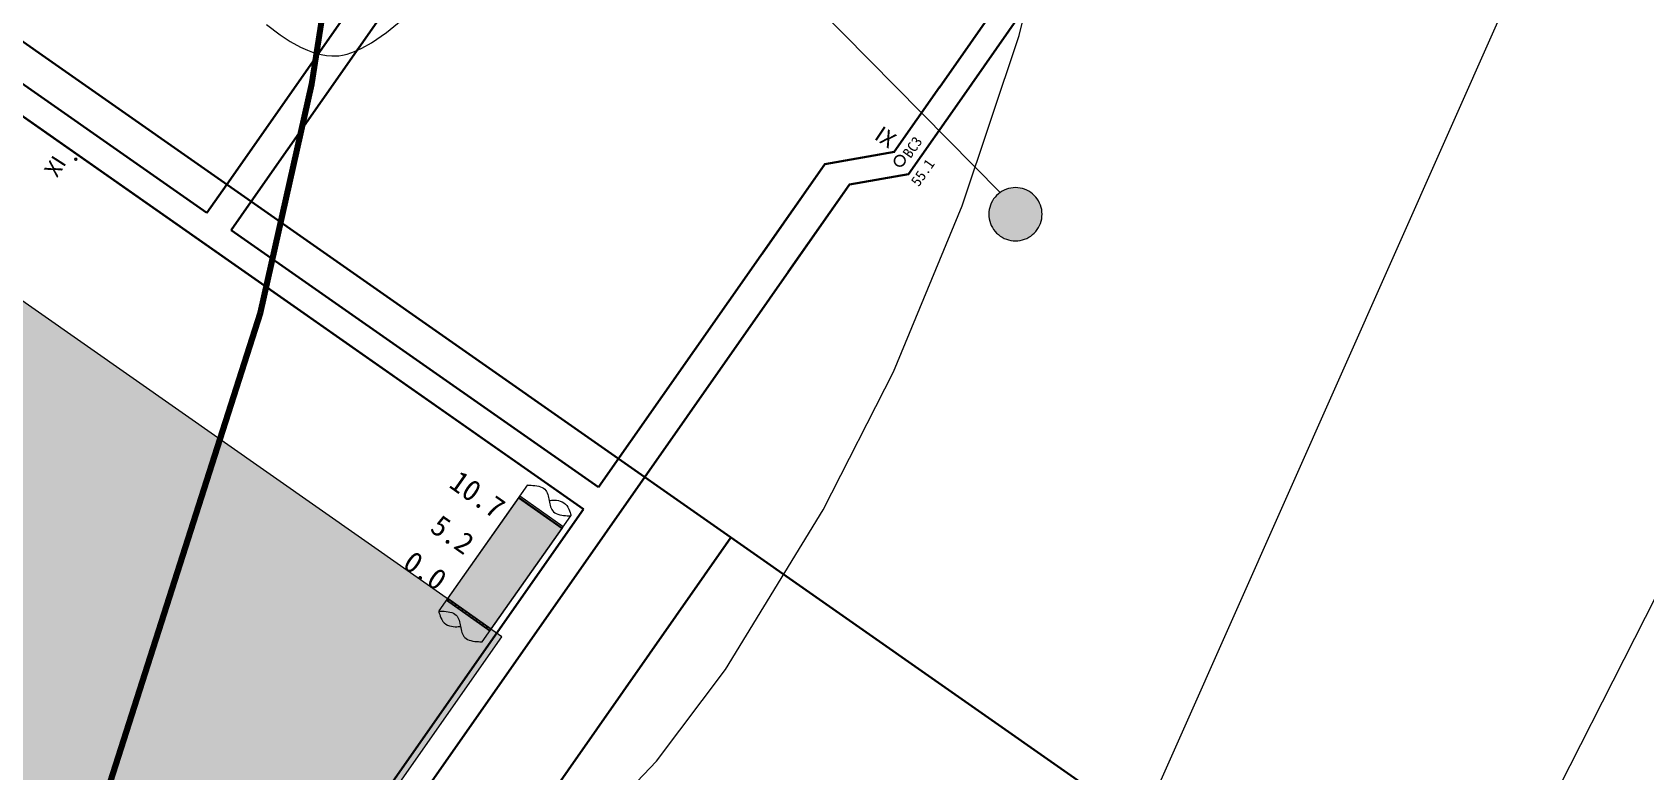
# Model space of a CAD drawing. Header units: inches. Extents: x 36473197 to 36486087, y 3899343 to 3911260.
# Drawn here: x 36481601.5 to 36481905.2, y 3905027.5 to 3905166.6 of the extents above; entities that cross this region are included whole.
import ezdxf

# ---------------------------------------------------------------- set-up
doc = ezdxf.new("R2010")
doc.units = ezdxf.units.IN
doc.header["$MEASUREMENT"] = 0
doc.layers.get('0').update_dxf_attribs({"lineweight": 0})
doc.layers.get('Defpoints').update_dxf_attribs({"lineweight": 0})
for name, color, linetype, lineweight in [('4煤底板等值线', 7, 'Continuous', 0), ('向北背斜轴', 7, 'Continuous', 0), ('四盘区辅运巷', 7, 'Continuous', 0), ('导线点', 7, 'Continuous', 0), ('小柱状', 7, 'Continuous', 0), ('巷道', 7, 'Continuous', 0), ('巷道掘进尺', 7, 'Continuous', 0), ('西区开拓设计', 7, 'Continuous', 0), ('采掘图', 7, 'Continuous', 0), ('采空区', 7, 'Continuous', 0), ('钻孔', 7, 'Continuous', 0), ('钻孔变量', 7, 'Continuous', 0)]:
    doc.layers.add(name, color=color, linetype=linetype, lineweight=lineweight)
doc.layers.add('保护煤柱', color=7, linetype='Continuous', lineweight=0, true_color=0xff0042)
doc.layers.add('巷道1', color=7, linetype='Continuous', lineweight=0, true_color=0x2d2d2d)
doc.styles.add('仿宋', font='simfang.ttf')
doc.styles.add('宋体', font='SIMSUN.TTC')
doc.styles.add('长等线体', font='simfang.ttf')
doc.styles.add('黑体', font='simhei.ttf')
doc.linetypes.add('保护煤柱', pattern='A,0.0195,-0.001,[6,西北矿业高家堡煤矿2022年采掘接续图(2022.8.14).shx,S=1.01575e-06,R=0,X=0,Y=0],0.0195', length=0.04)
doc.dimstyles.get("Standard").update_dxf_attribs({"dimtxt": 30, "dimasz": 20, "dimexe": 0.18, "dimexo": 0.0625, "dimgap": 0.09, "dimtad": 1, "dimdec": 0, "dimzin": 0, "dimdsep": 46, "dimtxsty": '仿宋', "dimcen": 0.09, "dimclrd": 150, "dimclre": 150, "dimadec": 0, "dimazin": 0, "dimtfac": 1, "dimtdec": 0, "dimtofl": 0, "dimtmove": 0, "dimatfit": 3, "dimfxl": 1, "dimtolj": 1, "dimtzin": 0, "dimlwd": 0, "dimarcsym": 0})

# ---------------------------------------------------------------- blocks, each defined once
blk = doc.blocks.new('临时经纬仪导线点')
at = {"color": 0, "const_width": 0.3}
blk.add_lwpolyline([(1, 0), (0.97, 0.26), (0.87, 0.5), (0.71, 0.71), (0.5, 0.87), (0.26, 0.97), (0, 1), (-0.26, 0.97), (-0.5, 0.87), (-0.71, 0.71), (-0.87, 0.5), (-0.97, 0.26), (-1, 0), (-0.97, -0.26), (-0.87, -0.5), (-0.71, -0.71), (-0.5, -0.87), (-0.26, -0.97), (0, -1), (0.26, -0.97), (0.5, -0.87), (0.71, -0.71), (0.87, -0.5), (0.97, -0.26), (1, 0)], dxfattribs=at)
blk = doc.blocks.new('*D204')
at = {"layer": 'Defpoints', "color": 0, "transparency": 16777216}
for p in [(36476925.52, 3911082.36), (36486060.15, 3904950.04), (36485936.09, 3904772.87)]:
    blk.add_point(p, dxfattribs=at)
at = {"layer": '四盘区辅运巷', "color": 150, "lineweight": -2, "transparency": 16777216}
for p, q in [((36476925.55, 3911082.41), (36477049.68, 3911259.68)), ((36485936.12, 3904772.92), (36486060.25, 3904950.19))]:
    blk.add_line(p, q, dxfattribs=at)
at = {"layer": '四盘区辅运巷', "color": 150, "lineweight": 0, "transparency": 16777216}
blk.add_line((36477065.96, 3911248.06), (36486043.76, 3904961.51), dxfattribs=at)
at = {"layer": '四盘区辅运巷', "color": 150, "transparency": 16777216}
for points in [[(36477067.87, 3911250.79), (36477064.05, 3911245.33), (36477049.58, 3911259.53)], [(36486045.68, 3904964.24), (36486041.85, 3904958.78), (36486060.15, 3904950.04)]]:
    blk.add_solid(points, dxfattribs=at)
at = {"layer": '四盘区辅运巷', "color": 0, "transparency": 16777216, "insert": (36481563.62, 3908117.29), "char_height": 30, "attachment_point": 5, "rotation": 324.9991, "style": '仿宋'}
blk.add_mtext('\\A1;1100', dxfattribs=at)

msp = doc.modelspace()

# ---------------------------------------------------------------- hatches: boundary and pattern name
at = {"layer": '小柱状'}
msp.add_hatch(color=7, dxfattribs=at).paths.add_polyline_path([(36481679.81, 3905060), (36481687.98, 3905054.24), (36481701.35, 3905073.2), (36481693.18, 3905078.96)], flags=17)
at = {"layer": '小柱状', "lineweight": 0}
h = msp.add_hatch(dxfattribs=at)
h.set_pattern_fill('细粒砂岩_1', color=256, scale=100, angle=-35, style=0, pattern_type=2)
h.set_pattern_definition([(145, (36481693.3925, 3905073.1003), (-0.344146, -0.49149), [0.007222, -0.592778]), (145, (36481693.39665, 3905073.0986), (-0.344146, -0.49149), [0.016, -0.584]), (145, (36481693.3993, 3905073.09796), (-0.344146, -0.49149), [0.021, -0.579]), (145, (36481693.4017, 3905073.0975), (-0.344146, -0.49149), [0.02552, -0.57448]), (145, (36481693.40334, 3905073.09756), (-0.344146, -0.49149), [0.02812, -0.57188]), (145, (36481693.405, 3905073.09763), (-0.344146, -0.49149), [0.03072, -0.56928]), (145, (36481693.4066, 3905073.0977), (-0.344146, -0.49149), [0.03332, -0.56668]), (145, (36481693.40817, 3905073.09784), (-0.344146, -0.49149), [0.035708, -0.564292]), (145, (36481693.4094, 3905073.0982), (-0.344146, -0.49149), [0.037246, -0.562754]), (145, (36481693.4106, 3905073.0986), (-0.344146, -0.49149), [0.038785, -0.561215]), (145, (36481693.4118, 3905073.099), (-0.344146, -0.49149), [0.040323, -0.559677]), (145, (36481693.413, 3905073.09935), (-0.344146, -0.49149), [0.04186, -0.55814]), (145, (36481693.4142, 3905073.09973), (-0.344146, -0.49149), [9e-17, -0.6]), (145, (36481693.4142, 3905073.09973), (-0.344146, -0.49149), [0.0434, -0.5566]), (145, (36481693.4151, 3905073.1003), (-0.344146, -0.49149), [0.0442, -0.5558]), (145, (36481693.416, 3905073.1009), (-0.344146, -0.49149), [0.045, -0.555]), (145, (36481693.4169, 3905073.1015), (-0.344146, -0.49149), [0.0458, -0.5542]), (145, (36481693.4178, 3905073.1021), (-0.344146, -0.49149), [0.0466, -0.5534]), (145, (36481693.4187, 3905073.1027), (-0.344146, -0.49149), [0.0474, -0.5526]), (145, (36481693.4196, 3905073.10327), (-0.344146, -0.49149), [4e-17, -0.6]), (145, (36481693.4196, 3905073.10327), (-0.344146, -0.49149), [0.0482, -0.5518]), (145, (36481693.4203, 3905073.104), (-0.344146, -0.49149), [0.048477, -0.551523]), (145, (36481693.42097, 3905073.10475), (-0.344146, -0.49149), [0.048754, -0.551246]), (145, (36481693.42165, 3905073.1055), (-0.344146, -0.49149), [0.04903, -0.55097]), (145, (36481693.42234, 3905073.1062), (-0.344146, -0.49149), [0.049308, -0.550692]), (145, (36481693.423, 3905073.10697), (-0.344146, -0.49149), [0.049585, -0.550415]), (145, (36481693.4237, 3905073.1077), (-0.344146, -0.49149), [0.04986, -0.55014]), (145, (36481693.4243, 3905073.1085), (-0.344146, -0.49149), [0.04986, -0.55014]), (145, (36481693.42475, 3905073.1094), (-0.344146, -0.49149), [0.049585, -0.550415]), (145, (36481693.4252, 3905073.1103), (-0.344146, -0.49149), [0.049308, -0.550692]), (145, (36481693.42567, 3905073.1112), (-0.344146, -0.49149), [0.04903, -0.55097]), (145, (36481693.4261, 3905073.1121), (-0.344146, -0.49149), [0.048754, -0.551246]), (145, (36481693.4266, 3905073.113), (-0.344146, -0.49149), [0.048477, -0.551523]), (145, (36481693.42705, 3905073.1139), (-0.344146, -0.49149), [0.0482, -0.5518]), (145, (36481693.38757, 3905073.14156), (-0.344146, -0.49149), [4e-17, -0.6]), (145, (36481693.4273, 3905073.11497), (-0.344146, -0.49149), [0.0474, -0.5526]), (145, (36481693.42754, 3905073.116), (-0.344146, -0.49149), [0.0466, -0.5534]), (145, (36481693.4278, 3905073.11706), (-0.344146, -0.49149), [0.0458, -0.5542]), (145, (36481693.42803, 3905073.1181), (-0.344146, -0.49149), [0.045, -0.555]), (145, (36481693.4283, 3905073.11916), (-0.344146, -0.49149), [0.0442, -0.5558]), (145, (36481693.4285, 3905073.1202), (-0.344146, -0.49149), [0.0434, -0.5566]), (145, (36481693.393, 3905073.1451), (-0.344146, -0.49149), [0, -0.6]), (145, (36481693.42847, 3905073.12147), (-0.344146, -0.49149), [0.04186, -0.55814]), (145, (36481693.4284, 3905073.12273), (-0.344146, -0.49149), [0.040323, -0.559677]), (145, (36481693.42835, 3905073.124), (-0.344146, -0.49149), [0.038785, -0.561215]), (145, (36481693.4283, 3905073.12525), (-0.344146, -0.49149), [0.037246, -0.562754]), (145, (36481693.42824, 3905073.1265), (-0.344146, -0.49149), [0.035708, -0.564292]), (145, (36481693.42784, 3905073.128), (-0.344146, -0.49149), [0.03332, -0.56668]), (145, (36481693.42735, 3905073.1296), (-0.344146, -0.49149), [0.03072, -0.56928]), (145, (36481693.42685, 3905073.13114), (-0.344146, -0.49149), [0.02812, -0.57188]), (145, (36481693.42636, 3905073.1327), (-0.344146, -0.49149), [0.02552, -0.57448]), (145, (36481693.4251, 3905073.1348), (-0.344146, -0.49149), [0.021, -0.579]), (145, (36481693.4236, 3905073.1371), (-0.344146, -0.49149), [0.016, -0.584]), (145, (36481693.42166, 3905073.1394), (-0.344146, -0.49149), [0.01011, -0.58989]), (145, (36481693.33153, 3905073.14015), (-0.344146, -0.49149), [0.007222, -0.592778]), (145, (36481693.3357, 3905073.13845), (-0.344146, -0.49149), [0.016, -0.584]), (145, (36481693.3383, 3905073.13784), (-0.344146, -0.49149), [0.021, -0.579]), (145, (36481693.34075, 3905073.13736), (-0.344146, -0.49149), [0.02552, -0.57448]), (145, (36481693.3424, 3905073.13743), (-0.344146, -0.49149), [0.02812, -0.57188]), (145, (36481693.344, 3905073.1375), (-0.344146, -0.49149), [0.03072, -0.56928]), (145, (36481693.34566, 3905073.1376), (-0.344146, -0.49149), [0.03332, -0.56668]), (145, (36481693.3472, 3905073.1377), (-0.344146, -0.49149), [0.035708, -0.564292]), (145, (36481693.3484, 3905073.1381), (-0.344146, -0.49149), [0.037246, -0.562754]), (145, (36481693.3496, 3905073.13847), (-0.344146, -0.49149), [0.038785, -0.561215]), (145, (36481693.3508, 3905073.13885), (-0.344146, -0.49149), [0.040323, -0.559677]), (145, (36481693.352, 3905073.1392), (-0.344146, -0.49149), [0.04186, -0.55814]), (145, (36481693.35323, 3905073.1396), (-0.344146, -0.49149), [2e-17, -0.6]), (145, (36481693.35323, 3905073.1396), (-0.344146, -0.49149), [0.0434, -0.5566]), (145, (36481693.35413, 3905073.1402), (-0.344146, -0.49149), [0.0442, -0.5558]), (145, (36481693.35503, 3905073.1408), (-0.344146, -0.49149), [0.045, -0.555]), (145, (36481693.35594, 3905073.1414), (-0.344146, -0.49149), [0.0458, -0.5542]), (145, (36481693.35684, 3905073.14196), (-0.344146, -0.49149), [0.0466, -0.5534]), (145, (36481693.35774, 3905073.14255), (-0.344146, -0.49149), [0.0474, -0.5526]), (145, (36481693.35864, 3905073.14314), (-0.344146, -0.49149), [2e-17, -0.6]), (145, (36481693.35864, 3905073.14314), (-0.344146, -0.49149), [0.0482, -0.5518]), (145, (36481693.3593, 3905073.1439), (-0.344146, -0.49149), [0.048477, -0.551523]), (145, (36481693.36, 3905073.1446), (-0.344146, -0.49149), [0.048754, -0.551246]), (145, (36481693.3607, 3905073.14536), (-0.344146, -0.49149), [0.04903, -0.55097]), (145, (36481693.3614, 3905073.1461), (-0.344146, -0.49149), [0.049308, -0.550692]), (145, (36481693.3621, 3905073.14684), (-0.344146, -0.49149), [0.049585, -0.550415]), (145, (36481693.36276, 3905073.1476), (-0.344146, -0.49149), [0.04986, -0.55014]), (145, (36481693.36333, 3905073.1484), (-0.344146, -0.49149), [0.04986, -0.55014]), (145, (36481693.3638, 3905073.1493), (-0.344146, -0.49149), [0.049585, -0.550415]), (145, (36481693.36425, 3905073.1502), (-0.344146, -0.49149), [0.049308, -0.550692]), (145, (36481693.3647, 3905073.1511), (-0.344146, -0.49149), [0.04903, -0.55097]), (145, (36481693.3652, 3905073.152), (-0.344146, -0.49149), [0.048754, -0.551246]), (145, (36481693.36564, 3905073.1529), (-0.344146, -0.49149), [0.048477, -0.551523]), (145, (36481693.3661, 3905073.1538), (-0.344146, -0.49149), [0.0482, -0.5518]), (145, (36481693.3266, 3905073.18144), (-0.344146, -0.49149), [0, -0.6]), (145, (36481693.36634, 3905073.15484), (-0.344146, -0.49149), [0.0474, -0.5526]), (145, (36481693.3666, 3905073.1559), (-0.344146, -0.49149), [0.0466, -0.5534]), (145, (36481693.36683, 3905073.15694), (-0.344146, -0.49149), [0.0458, -0.5542]), (145, (36481693.3671, 3905073.158), (-0.344146, -0.49149), [0.045, -0.555]), (145, (36481693.3673, 3905073.15903), (-0.344146, -0.49149), [0.0442, -0.5558]), (145, (36481693.3676, 3905073.1601), (-0.344146, -0.49149), [0.0434, -0.5566]), (145, (36481693.332, 3905073.185), (-0.344146, -0.49149), [4e-17, -0.6]), (145, (36481693.3675, 3905073.16134), (-0.344146, -0.49149), [0.04186, -0.55814]), (145, (36481693.36746, 3905073.1626), (-0.344146, -0.49149), [0.040323, -0.559677]), (145, (36481693.3674, 3905073.16386), (-0.344146, -0.49149), [0.038785, -0.561215]), (145, (36481693.36734, 3905073.1651), (-0.344146, -0.49149), [0.037246, -0.562754]), (145, (36481693.3673, 3905073.1664), (-0.344146, -0.49149), [0.035708, -0.564292]), (145, (36481693.3669, 3905073.1679), (-0.344146, -0.49149), [0.03332, -0.56668]), (145, (36481693.3664, 3905073.16945), (-0.344146, -0.49149), [0.03072, -0.56928]), (145, (36481693.3659, 3905073.171), (-0.344146, -0.49149), [0.02812, -0.57188]), (145, (36481693.3654, 3905073.1726), (-0.344146, -0.49149), [0.02552, -0.57448]), (145, (36481693.36413, 3905073.1747), (-0.344146, -0.49149), [0.021, -0.579]), (145, (36481693.36266, 3905073.17695), (-0.344146, -0.49149), [0.016, -0.584]), (145, (36481693.3607, 3905073.1793), (-0.344146, -0.49149), [0.01011, -0.58989]), (145, (36481693.2697, 3905073.18626), (-0.344146, -0.49149), [0.007222, -0.592778]), (145, (36481693.27386, 3905073.18456), (-0.344146, -0.49149), [0.016, -0.584]), (145, (36481693.2765, 3905073.18394), (-0.344146, -0.49149), [0.021, -0.579]), (145, (36481693.2789, 3905073.18347), (-0.344146, -0.49149), [0.02552, -0.57448]), (145, (36481693.28055, 3905073.18354), (-0.344146, -0.49149), [0.02812, -0.57188]), (145, (36481693.2822, 3905073.1836), (-0.344146, -0.49149), [0.03072, -0.56928]), (145, (36481693.2838, 3905073.1837), (-0.344146, -0.49149), [0.03332, -0.56668]), (145, (36481693.2854, 3905073.1838), (-0.344146, -0.49149), [0.035708, -0.564292]), (145, (36481693.2866, 3905073.1842), (-0.344146, -0.49149), [0.037246, -0.562754]), (145, (36481693.2878, 3905073.1846), (-0.344146, -0.49149), [0.038785, -0.561215]), (145, (36481693.289, 3905073.18495), (-0.344146, -0.49149), [0.040323, -0.559677]), (145, (36481693.2902, 3905073.18533), (-0.344146, -0.49149), [0.04186, -0.55814]), (145, (36481693.2914, 3905073.1857), (-0.344146, -0.49149), [0, -0.6]), (145, (36481693.2914, 3905073.1857), (-0.344146, -0.49149), [0.0434, -0.5566]), (145, (36481693.2923, 3905073.1863), (-0.344146, -0.49149), [0.0442, -0.5558]), (145, (36481693.2932, 3905073.1869), (-0.344146, -0.49149), [0.045, -0.555]), (145, (36481693.2941, 3905073.1875), (-0.344146, -0.49149), [0.0458, -0.5542]), (145, (36481693.295, 3905073.18807), (-0.344146, -0.49149), [0.0466, -0.5534]), (145, (36481693.2959, 3905073.18866), (-0.344146, -0.49149), [0.0474, -0.5526]), (145, (36481693.2968, 3905073.18925), (-0.344146, -0.49149), [3e-17, -0.6]), (145, (36481693.2968, 3905073.18925), (-0.344146, -0.49149), [0.0482, -0.5518]), (145, (36481693.2975, 3905073.19), (-0.344146, -0.49149), [0.048477, -0.551523]), (145, (36481693.2982, 3905073.1907), (-0.344146, -0.49149), [0.048754, -0.551246]), (145, (36481693.29886, 3905073.19147), (-0.344146, -0.49149), [0.04903, -0.55097]), (145, (36481693.29955, 3905073.1922), (-0.344146, -0.49149), [0.049308, -0.550692]), (145, (36481693.30024, 3905073.19295), (-0.344146, -0.49149), [0.049585, -0.550415]), (145, (36481693.3009, 3905073.1937), (-0.344146, -0.49149), [0.04986, -0.55014]), (145, (36481693.3015, 3905073.1945), (-0.344146, -0.49149), [0.04986, -0.55014]), (145, (36481693.30196, 3905073.1954), (-0.344146, -0.49149), [0.049585, -0.550415]), (145, (36481693.3024, 3905073.1963), (-0.344146, -0.49149), [0.049308, -0.550692]), (145, (36481693.3029, 3905073.1972), (-0.344146, -0.49149), [0.04903, -0.55097]), (145, (36481693.30334, 3905073.1981), (-0.344146, -0.49149), [0.048754, -0.551246]), (145, (36481693.3038, 3905073.199), (-0.344146, -0.49149), [0.048477, -0.551523]), (145, (36481693.30426, 3905073.1999), (-0.344146, -0.49149), [0.0482, -0.5518]), (145, (36481693.2648, 3905073.22754), (-0.344146, -0.49149), [3e-17, -0.6]), (145, (36481693.3045, 3905073.20095), (-0.344146, -0.49149), [0.0474, -0.5526]), (145, (36481693.30475, 3905073.202), (-0.344146, -0.49149), [0.0466, -0.5534]), (145, (36481693.305, 3905073.20304), (-0.344146, -0.49149), [0.0458, -0.5542]), (145, (36481693.30524, 3905073.2041), (-0.344146, -0.49149), [0.045, -0.555]), (145, (36481693.3055, 3905073.20514), (-0.344146, -0.49149), [0.0442, -0.5558]), (145, (36481693.30573, 3905073.2062), (-0.344146, -0.49149), [0.0434, -0.5566]), (145, (36481693.2702, 3905073.2311), (-0.344146, -0.49149), [3e-17, -0.6]), (145, (36481693.3057, 3905073.20745), (-0.344146, -0.49149), [0.04186, -0.55814]), (145, (36481693.3056, 3905073.2087), (-0.344146, -0.49149), [0.040323, -0.559677]), (145, (36481693.30556, 3905073.20997), (-0.344146, -0.49149), [0.038785, -0.561215]), (145, (36481693.3055, 3905073.2112), (-0.344146, -0.49149), [0.037246, -0.562754]), (145, (36481693.30545, 3905073.2125), (-0.344146, -0.49149), [0.035708, -0.564292]), (145, (36481693.30505, 3905073.214), (-0.344146, -0.49149), [0.03332, -0.56668]), (145, (36481693.30455, 3905073.21556), (-0.344146, -0.49149), [0.03072, -0.56928]), (145, (36481693.30406, 3905073.2171), (-0.344146, -0.49149), [0.02812, -0.57188]), (145, (36481693.3036, 3905073.2187), (-0.344146, -0.49149), [0.02552, -0.57448]), (145, (36481693.3023, 3905073.2208), (-0.344146, -0.49149), [0.021, -0.579]), (145, (36481693.3008, 3905073.22306), (-0.344146, -0.49149), [0.016, -0.584]), (145, (36481693.29887, 3905073.2254), (-0.344146, -0.49149), [0.01011, -0.58989]), (145, (36481692.97467, 3905073.0266), (-0.344146, -0.49149), [0.007222, -0.592778]), (145, (36481692.97883, 3905073.0249), (-0.344146, -0.49149), [0.016, -0.584]), (145, (36481692.98146, 3905073.0243), (-0.344146, -0.49149), [0.021, -0.579]), (145, (36481692.9839, 3905073.0238), (-0.344146, -0.49149), [0.02552, -0.57448]), (145, (36481692.9855, 3905073.0239), (-0.344146, -0.49149), [0.02812, -0.57188]), (145, (36481692.98716, 3905073.02396), (-0.344146, -0.49149), [0.03072, -0.56928]), (145, (36481692.9888, 3905073.02403), (-0.344146, -0.49149), [0.03332, -0.56668]), (145, (36481692.99035, 3905073.02417), (-0.344146, -0.49149), [0.035708, -0.564292]), (145, (36481692.99155, 3905073.02455), (-0.344146, -0.49149), [0.037246, -0.562754]), (145, (36481692.99276, 3905073.0249), (-0.344146, -0.49149), [0.038785, -0.561215]), (145, (36481692.99396, 3905073.0253), (-0.344146, -0.49149), [0.040323, -0.559677]), (145, (36481692.99516, 3905073.0257), (-0.344146, -0.49149), [0.04186, -0.55814]), (145, (36481692.99637, 3905073.02606), (-0.344146, -0.49149), [1e-17, -0.6]), (145, (36481692.99637, 3905073.02606), (-0.344146, -0.49149), [0.0434, -0.5566]), (145, (36481692.99727, 3905073.02665), (-0.344146, -0.49149), [0.0442, -0.5558]), (145, (36481692.99817, 3905073.02724), (-0.344146, -0.49149), [0.045, -0.555]), (145, (36481692.99907, 3905073.0278), (-0.344146, -0.49149), [0.0458, -0.5542]), (145, (36481693, 3905073.0284), (-0.344146, -0.49149), [0.0466, -0.5534]), (145, (36481693.0009, 3905073.029), (-0.344146, -0.49149), [0.0474, -0.5526]), (145, (36481693.0018, 3905073.0296), (-0.344146, -0.49149), [0, -0.6]), (145, (36481693.0018, 3905073.0296), (-0.344146, -0.49149), [0.0482, -0.5518]), (145, (36481693.00246, 3905073.03034), (-0.344146, -0.49149), [0.048477, -0.551523]), (145, (36481693.00315, 3905073.0311), (-0.344146, -0.49149), [0.048754, -0.551246]), (145, (36481693.00383, 3905073.0318), (-0.344146, -0.49149), [0.04903, -0.55097]), (145, (36481693.0045, 3905073.03256), (-0.344146, -0.49149), [0.049308, -0.550692]), (145, (36481693.0052, 3905073.0333), (-0.344146, -0.49149), [0.049585, -0.550415]), (145, (36481693.0059, 3905073.03403), (-0.344146, -0.49149), [0.04986, -0.55014]), (145, (36481693.00647, 3905073.03485), (-0.344146, -0.49149), [0.04986, -0.55014]), (145, (36481693.0069, 3905073.03575), (-0.344146, -0.49149), [0.049585, -0.550415]), (145, (36481693.0074, 3905073.03665), (-0.344146, -0.49149), [0.049308, -0.550692]), (145, (36481693.00785, 3905073.03755), (-0.344146, -0.49149), [0.04903, -0.55097]), (145, (36481693.0083, 3905073.03845), (-0.344146, -0.49149), [0.048754, -0.551246]), (145, (36481693.0088, 3905073.03935), (-0.344146, -0.49149), [0.048477, -0.551523]), (145, (36481693.00923, 3905073.04025), (-0.344146, -0.49149), [0.0482, -0.5518]), (145, (36481692.96975, 3905073.0679), (-0.344146, -0.49149), [2e-17, -0.6]), (145, (36481693.0095, 3905073.0413), (-0.344146, -0.49149), [0.0474, -0.5526]), (145, (36481693.0097, 3905073.04234), (-0.344146, -0.49149), [0.0466, -0.5534]), (145, (36481693.00997, 3905073.0434), (-0.344146, -0.49149), [0.0458, -0.5542]), (145, (36481693.0102, 3905073.04444), (-0.344146, -0.49149), [0.045, -0.555]), (145, (36481693.01046, 3905073.0455), (-0.344146, -0.49149), [0.0442, -0.5558]), (145, (36481693.0107, 3905073.04654), (-0.344146, -0.49149), [0.0434, -0.5566]), (145, (36481692.97515, 3905073.0714), (-0.344146, -0.49149), [4e-17, -0.6]), (145, (36481693.01065, 3905073.0478), (-0.344146, -0.49149), [0.04186, -0.55814]), (145, (36481693.0106, 3905073.04906), (-0.344146, -0.49149), [0.040323, -0.559677]), (145, (36481693.01054, 3905073.0503), (-0.344146, -0.49149), [0.038785, -0.561215]), (145, (36481693.0105, 3905073.0516), (-0.344146, -0.49149), [0.037246, -0.562754]), (145, (36481693.0104, 3905073.05284), (-0.344146, -0.49149), [0.035708, -0.564292]), (145, (36481693.01, 3905073.05434), (-0.344146, -0.49149), [0.03332, -0.56668]), (145, (36481693.0095, 3905073.0559), (-0.344146, -0.49149), [0.03072, -0.56928]), (145, (36481693.00904, 3905073.0575), (-0.344146, -0.49149), [0.02812, -0.57188]), (145, (36481693.00854, 3905073.05904), (-0.344146, -0.49149), [0.02552, -0.57448]), (145, (36481693.00727, 3905073.06115), (-0.344146, -0.49149), [0.021, -0.579]), (145, (36481693.0058, 3905073.0634), (-0.344146, -0.49149), [0.016, -0.584]), (145, (36481693.00384, 3905073.06575), (-0.344146, -0.49149), [0.01011, -0.58989]), (145, (36481692.9137, 3905073.0665), (-0.344146, -0.49149), [0.007222, -0.592778]), (145, (36481692.9179, 3905073.0648), (-0.344146, -0.49149), [0.016, -0.584]), (145, (36481692.9205, 3905073.06416), (-0.344146, -0.49149), [0.021, -0.579]), (145, (36481692.9229, 3905073.0637), (-0.344146, -0.49149), [0.02552, -0.57448]), (145, (36481692.92457, 3905073.06376), (-0.344146, -0.49149), [0.02812, -0.57188]), (145, (36481692.9262, 3905073.06383), (-0.344146, -0.49149), [0.03072, -0.56928]), (145, (36481692.92784, 3905073.0639), (-0.344146, -0.49149), [0.03332, -0.56668]), (145, (36481692.9294, 3905073.06404), (-0.344146, -0.49149), [0.035708, -0.564292]), (145, (36481692.9306, 3905073.0644), (-0.344146, -0.49149), [0.037246, -0.562754]), (145, (36481692.9318, 3905073.0648), (-0.344146, -0.49149), [0.038785, -0.561215]), (145, (36481692.933, 3905073.0652), (-0.344146, -0.49149), [0.040323, -0.559677]), (145, (36481692.9342, 3905073.06555), (-0.344146, -0.49149), [0.04186, -0.55814]), (145, (36481692.9354, 3905073.06593), (-0.344146, -0.49149), [0, -0.6]), (145, (36481692.9354, 3905073.06593), (-0.344146, -0.49149), [0.0434, -0.5566]), (145, (36481692.9363, 3905073.0665), (-0.344146, -0.49149), [0.0442, -0.5558]), (145, (36481692.9372, 3905073.0671), (-0.344146, -0.49149), [0.045, -0.555]), (145, (36481692.9381, 3905073.0677), (-0.344146, -0.49149), [0.0458, -0.5542]), (145, (36481692.939, 3905073.0683), (-0.344146, -0.49149), [0.0466, -0.5534]), (145, (36481692.9399, 3905073.0689), (-0.344146, -0.49149), [0.0474, -0.5526]), (145, (36481692.9408, 3905073.06947), (-0.344146, -0.49149), [2e-17, -0.6]), (145, (36481692.9408, 3905073.06947), (-0.344146, -0.49149), [0.0482, -0.5518]), (145, (36481692.9415, 3905073.0702), (-0.344146, -0.49149), [0.048477, -0.551523]), (145, (36481692.9422, 3905073.07095), (-0.344146, -0.49149), [0.048754, -0.551246]), (145, (36481692.9429, 3905073.0717), (-0.344146, -0.49149), [0.04903, -0.55097]), (145, (36481692.94357, 3905073.0724), (-0.344146, -0.49149), [0.049308, -0.550692]), (145, (36481692.94426, 3905073.07317), (-0.344146, -0.49149), [0.049585, -0.550415]), (145, (36481692.94494, 3905073.0739), (-0.344146, -0.49149), [0.04986, -0.55014]), (145, (36481692.9455, 3905073.0747), (-0.344146, -0.49149), [0.04986, -0.55014]), (145, (36481692.946, 3905073.0756), (-0.344146, -0.49149), [0.049585, -0.550415]), (145, (36481692.94644, 3905073.0765), (-0.344146, -0.49149), [0.049308, -0.550692]), (145, (36481692.9469, 3905073.0774), (-0.344146, -0.49149), [0.04903, -0.55097]), (145, (36481692.94736, 3905073.0783), (-0.344146, -0.49149), [0.048754, -0.551246]), (145, (36481692.9478, 3905073.0792), (-0.344146, -0.49149), [0.048477, -0.551523]), (145, (36481692.9483, 3905073.0801), (-0.344146, -0.49149), [0.0482, -0.5518]), (145, (36481692.9088, 3905073.10776), (-0.344146, -0.49149), [2e-17, -0.6]), (145, (36481692.9485, 3905073.08117), (-0.344146, -0.49149), [0.0474, -0.5526]), (145, (36481692.94877, 3905073.0822), (-0.344146, -0.49149), [0.0466, -0.5534]), (145, (36481692.949, 3905073.08326), (-0.344146, -0.49149), [0.0458, -0.5542]), (145, (36481692.94926, 3905073.0843), (-0.344146, -0.49149), [0.045, -0.555]), (145, (36481692.9495, 3905073.08536), (-0.344146, -0.49149), [0.0442, -0.5558]), (145, (36481692.94975, 3905073.0864), (-0.344146, -0.49149), [0.0434, -0.5566]), (145, (36481692.9142, 3905073.1113), (-0.344146, -0.49149), [2e-17, -0.6]), (145, (36481692.9497, 3905073.08767), (-0.344146, -0.49149), [0.04186, -0.55814]), (145, (36481692.94964, 3905073.0889), (-0.344146, -0.49149), [0.040323, -0.559677]), (145, (36481692.9496, 3905073.0902), (-0.344146, -0.49149), [0.038785, -0.561215]), (145, (36481692.9495, 3905073.09145), (-0.344146, -0.49149), [0.037246, -0.562754]), (145, (36481692.94947, 3905073.0927), (-0.344146, -0.49149), [0.035708, -0.564292]), (145, (36481692.94907, 3905073.0942), (-0.344146, -0.49149), [0.03332, -0.56668]), (145, (36481692.9486, 3905073.0958), (-0.344146, -0.49149), [0.03072, -0.56928]), (145, (36481692.9481, 3905073.09734), (-0.344146, -0.49149), [0.02812, -0.57188]), (145, (36481692.9476, 3905073.0989), (-0.344146, -0.49149), [0.02552, -0.57448]), (145, (36481692.9463, 3905073.101), (-0.344146, -0.49149), [0.021, -0.579]), (145, (36481692.94484, 3905073.1033), (-0.344146, -0.49149), [0.016, -0.584]), (145, (36481692.9429, 3905073.1056), (-0.344146, -0.49149), [0.01011, -0.58989]), (145, (36481692.8519, 3905073.1126), (-0.344146, -0.49149), [0.007222, -0.592778]), (145, (36481692.85604, 3905073.1109), (-0.344146, -0.49149), [0.016, -0.584]), (145, (36481692.85867, 3905073.11027), (-0.344146, -0.49149), [0.021, -0.579]), (145, (36481692.8611, 3905073.1098), (-0.344146, -0.49149), [0.02552, -0.57448]), (145, (36481692.8627, 3905073.10987), (-0.344146, -0.49149), [0.02812, -0.57188]), (145, (36481692.86437, 3905073.10994), (-0.344146, -0.49149), [0.03072, -0.56928]), (145, (36481692.866, 3905073.11), (-0.344146, -0.49149), [0.03332, -0.56668]), (145, (36481692.86756, 3905073.11015), (-0.344146, -0.49149), [0.035708, -0.564292]), (145, (36481692.86876, 3905073.1105), (-0.344146, -0.49149), [0.037246, -0.562754]), (145, (36481692.86996, 3905073.1109), (-0.344146, -0.49149), [0.038785, -0.561215]), (145, (36481692.87117, 3905073.1113), (-0.344146, -0.49149), [0.040323, -0.559677]), (145, (36481692.8724, 3905073.11166), (-0.344146, -0.49149), [0.04186, -0.55814]), (145, (36481692.8736, 3905073.11204), (-0.344146, -0.49149), [2e-17, -0.6]), (145, (36481692.8736, 3905073.11204), (-0.344146, -0.49149), [0.0434, -0.5566]), (145, (36481692.8745, 3905073.1126), (-0.344146, -0.49149), [0.0442, -0.5558]), (145, (36481692.8754, 3905073.1132), (-0.344146, -0.49149), [0.045, -0.555]), (145, (36481692.8763, 3905073.1138), (-0.344146, -0.49149), [0.0458, -0.5542]), (145, (36481692.8772, 3905073.1144), (-0.344146, -0.49149), [0.0466, -0.5534]), (145, (36481692.8781, 3905073.115), (-0.344146, -0.49149), [0.0474, -0.5526]), (145, (36481692.879, 3905073.1156), (-0.344146, -0.49149), [0, -0.6]), (145, (36481692.879, 3905073.1156), (-0.344146, -0.49149), [0.0482, -0.5518]), (145, (36481692.87967, 3905073.1163), (-0.344146, -0.49149), [0.048477, -0.551523]), (145, (36481692.88036, 3905073.11705), (-0.344146, -0.49149), [0.048754, -0.551246]), (145, (36481692.88104, 3905073.1178), (-0.344146, -0.49149), [0.04903, -0.55097]), (145, (36481692.88173, 3905073.11853), (-0.344146, -0.49149), [0.049308, -0.550692]), (145, (36481692.8824, 3905073.1193), (-0.344146, -0.49149), [0.049585, -0.550415]), (145, (36481692.8831, 3905073.12), (-0.344146, -0.49149), [0.04986, -0.55014]), (145, (36481692.8837, 3905073.12083), (-0.344146, -0.49149), [0.04986, -0.55014]), (145, (36481692.88414, 3905073.12173), (-0.344146, -0.49149), [0.049585, -0.550415]), (145, (36481692.8846, 3905073.12263), (-0.344146, -0.49149), [0.049308, -0.550692]), (145, (36481692.88506, 3905073.1235), (-0.344146, -0.49149), [0.04903, -0.55097]), (145, (36481692.8855, 3905073.1244), (-0.344146, -0.49149), [0.048754, -0.551246]), (145, (36481692.886, 3905073.1253), (-0.344146, -0.49149), [0.048477, -0.551523]), (145, (36481692.88644, 3905073.1262), (-0.344146, -0.49149), [0.0482, -0.5518]), (145, (36481692.84696, 3905073.1539), (-0.344146, -0.49149), [0, -0.6]), (145, (36481692.8867, 3905073.1273), (-0.344146, -0.49149), [0.0474, -0.5526]), (145, (36481692.88693, 3905073.1283), (-0.344146, -0.49149), [0.0466, -0.5534]), (145, (36481692.8872, 3905073.1294), (-0.344146, -0.49149), [0.0458, -0.5542]), (145, (36481692.8874, 3905073.1304), (-0.344146, -0.49149), [0.045, -0.555]), (145, (36481692.88767, 3905073.13147), (-0.344146, -0.49149), [0.0442, -0.5558]), (145, (36481692.8879, 3905073.1325), (-0.344146, -0.49149), [0.0434, -0.5566]), (145, (36481692.85236, 3905073.1574), (-0.344146, -0.49149), [4e-17, -0.6]), (145, (36481692.88786, 3905073.1338), (-0.344146, -0.49149), [0.04186, -0.55814]), (145, (36481692.8878, 3905073.13504), (-0.344146, -0.49149), [0.040323, -0.559677]), (145, (36481692.88775, 3905073.1363), (-0.344146, -0.49149), [0.038785, -0.561215]), (145, (36481692.8877, 3905073.13756), (-0.344146, -0.49149), [0.037246, -0.562754]), (145, (36481692.88763, 3905073.1388), (-0.344146, -0.49149), [0.035708, -0.564292]), (145, (36481692.8872, 3905073.1403), (-0.344146, -0.49149), [0.03332, -0.56668]), (145, (36481692.88674, 3905073.1419), (-0.344146, -0.49149), [0.03072, -0.56928]), (145, (36481692.88625, 3905073.14345), (-0.344146, -0.49149), [0.02812, -0.57188]), (145, (36481692.88575, 3905073.145), (-0.344146, -0.49149), [0.02552, -0.57448]), (145, (36481692.8845, 3905073.14713), (-0.344146, -0.49149), [0.021, -0.579]), (145, (36481692.883, 3905073.1494), (-0.344146, -0.49149), [0.016, -0.584]), (145, (36481692.88105, 3905073.1517), (-0.344146, -0.49149), [0.01011, -0.58989])])
h.paths.add_polyline_path([(36481693.13, 3905078.89), (36481701.31, 3905073.13), (36481701.54, 3905073.45), (36481693.36, 3905079.22)], flags=17)
h = msp.add_hatch(dxfattribs=at)
h.set_pattern_fill('泥岩_1_1', color=256, scale=133.333333, angle=-35, style=0, pattern_type=2)
h.set_pattern_definition([(145, (36481679.3632, 3905053.7134), (-0.45886, -0.65532), [0.266667, -0.533333]), (325, (36481679.7019, 3905053.96456), (0.45886, 0.65532), [0.266667, -0.533333]), (325, (36481679.2049, 3905054.0684), (0.45886, 0.65532), []), (325, (36481678.9755, 3905053.7407), (0.45886, 0.65532), [])])
h.paths.add_polyline_path([(36481679.53, 3905059.6), (36481687.7, 3905053.84), (36481687.94, 3905054.17), (36481679.76, 3905059.93)], flags=17)
at = {"layer": '采空区'}
h = msp.add_hatch(dxfattribs=at)
h.set_pattern_fill('GRAVEL', color=160, scale=105.7901, angle=315, style=0)
h.set_pattern_definition([(148.01184, (36473314.5915, 3905701.285), (-1084.597172, 668.1489286), [14.2326, -1409.0277]), (104.96874, (36473302.52, 3905708.825), (324.6044794, -1231.8303788), [24.4235, -2417.9306]), (52.50944, (36473296.2116, 3905732.4196), (-962.331355, -1243.885012), [17.2214, -1704.9166]), (187.27274, (36473263.002, 3905768.459), (2102.0328397, 263.1874473), [22.2411, -2201.8684]), (212.83274, (36473240.94, 3905765.6434), (1158.3555047, 741.3392058), [21.8092, -2159.1096]), (277.27274, (36473222.6146, 3905753.8187), (-263.1874473, 2102.0328397), [22.2411, -2201.8684]), (317.69324, (36473225.43, 3905731.7565), (-1280.6219798, 1170.6976592), [29.4127, -2911.8565]), (352.25434, (36473247.1824, 3905711.959), (2420.6101977, -325.17645), [27.7686, -2749.0955]), (41.42864, (36473274.6976, 3905708.2163), (1207.4330738, 1072.2571742), [22.3164, -2209.3282]), (95.23544, (36473291.43, 3905722.983), (97.871316, -1164.383859), [25.4776, -1248.4039]), (142.39644, (36473289.1053, 3905748.3542), (-1366.4368608, 1048.1458982), [32.9481, -3261.8658]), (58.81314, (36473280.145, 3905665.134), (496.519391, 839.493861), [11.2456, -1113.3185]), (91.46824, (36473285.9684, 3905674.7543), (30.423367, -1391.1188315), [21.3947, -2118.0777]), (144.999, (36473285.42, 3905696.14), (-104.18325, -18.3685), [14.961, -134.6488]), (123.19764, (36473296.636, 3905705.639), (300.209131, -484.179015), [8.0568, -797.6166]), (211.80044, (36473292.225, 3905712.38), (294.181173, 159.28875), [11.3939, -558.3032]), (310.96284, (36473282.542, 3905706.377), (263.472196, -275.81238), [18.5058, -598.3512]), (81.56414, (36473294.673, 3905692.402), (-67.44602, -226.73497), [13.3815, -321.1562]), (296.38854, (36473281.5714, 3905772.807), (496.234059, -986.727011), [18.746, -1855.8593]), (350.34524, (36473289.903, 3905756.0144), (-1219.4895877, 214.6787046), [15.7269, -1556.9561]), (213.19764, (36473315.51, 3905696.076), (484.179015, 300.209131), [16.1134, -789.56]), (263.60954, (36473302.0264, 3905687.2534), (128.863733, 1096.937817), [18.746, -1855.8593]), (259.44304, (36473216.978, 3905761.419), (116.523425, 557.653236), [18.0774, -885.7936]), (214.77414, (36473213.666, 3905743.647), (1054.173342, 722.9689766), [15.1468, -1499.5369]), (346.80044, (36473211.51, 3905676.666), (557.653113, -116.524019), [16.1134, -789.56]), (297.35304, (36473227.198, 3905672.986), (-655.522998, 1280.9081026), [17.7337, -1755.6316]), (349.44304, (36473202.51, 3905727.715), (-557.653236, 116.523425), [9.0387, -894.8323]), (21.30894, (36473210.408, 3905682.917), (398.364484, 177.657035), [5.3942, -534.0315]), (85.96284, (36473215.434, 3905684.877), (-49.07747, -330.91819), [21.8092, -414.3745]), (106.00804, (36473216.969, 3905706.632), (287.8682655, -1023.4636592), [20.2112, -2000.9058]), (223.68914, (36473273.165, 3905704.723), (189.99785, 140.92037), [15.2573, -366.1743]), (273.15624, (36473262.1325, 3905694.1846), (103.8974268, -1807.8518197), [26.6373, -2637.0894]), (340.94444, (36473263.599, 3905667.588), (-802.756619, 288.153284), [10.8917, -1078.284]), (9.999, (36473273.89, 3905664.03), (85.8147, 122.5517), [6.3474, -99.4427]), (40.25544, (36473219.727, 3905709.267), (-655.80883, -545.311972), [14.6968, -1454.9863]), (328.01184, (36473230.9435, 3905718.764), (1084.597172, -668.1489286), [28.4652, -1394.7951]), (279.999, (36473255.09, 3905703.68), (122.5517, -85.8147), [27.5054, -78.2847]), (245.30384, (36473259.862, 3905676.597), (545.598409, 1170.411331), [16.7269, -1655.9614]), (174.05364, (36473252.874, 3905661.4), (-435.101397, 30.709156), [15.4033, -754.7603]), (127.64504, (36473237.5534, 3905662.9956), (-1390.8346447, 1795.79545), [25.0791, -2482.838]), (95.42514, (36473222.236, 3905682.8536), (-134.607993, 1372.7503153), [26.5321, -2626.6702])])
h.paths.add_polyline_path([(36480745.75, 3903964.07), (36480867.8, 3903878.61), (36481689.97, 3905052.74), (36481567.59, 3905138.36)])
at = {"layer": '钻孔变量'}
msp.add_hatch(color=7, dxfattribs=at).paths.add_polyline_path([(36481781.68, 3905132.28), (36481781.69, 3905131.84), (36481781.75, 3905131.41), (36481781.85, 3905130.98), (36481781.98, 3905130.57), (36481782.15, 3905130.16), (36481782.35, 3905129.77), (36481782.58, 3905129.4), (36481782.85, 3905129.06), (36481783.14, 3905128.73), (36481783.47, 3905128.44), (36481783.81, 3905128.17), (36481784.18, 3905127.94), (36481784.57, 3905127.73), (36481784.98, 3905127.57), (36481785.39, 3905127.44), (36481785.82, 3905127.34), (36481786.26, 3905127.28), (36481786.69, 3905127.26), (36481787.13, 3905127.28), (36481787.56, 3905127.34), (36481787.99, 3905127.44), (36481788.41, 3905127.57), (36481788.81, 3905127.73), (36481789.2, 3905127.94), (36481789.57, 3905128.17), (36481789.92, 3905128.44), (36481790.24, 3905128.73), (36481790.54, 3905129.06), (36481790.8, 3905129.4), (36481791.04, 3905129.77), (36481791.24, 3905130.16), (36481791.41, 3905130.57), (36481791.54, 3905130.98), (36481791.63, 3905131.41), (36481791.69, 3905131.84), (36481791.71, 3905132.28), (36481791.69, 3905132.72), (36481791.63, 3905133.15), (36481791.54, 3905133.58), (36481791.41, 3905134), (36481791.24, 3905134.4), (36481791.04, 3905134.79), (36481790.8, 3905135.16), (36481790.54, 3905135.51), (36481790.24, 3905135.83), (36481789.92, 3905136.13), (36481789.57, 3905136.39), (36481789.2, 3905136.63), (36481788.81, 3905136.83), (36481788.41, 3905137), (36481787.99, 3905137.13), (36481787.56, 3905137.22), (36481787.13, 3905137.28), (36481786.69, 3905137.3), (36481786.26, 3905137.28), (36481785.82, 3905137.22), (36481785.39, 3905137.13), (36481784.98, 3905137), (36481784.57, 3905136.83), (36481784.18, 3905136.63), (36481783.81, 3905136.39), (36481783.47, 3905136.13), (36481783.14, 3905135.83), (36481782.85, 3905135.51), (36481782.58, 3905135.16), (36481782.35, 3905134.79), (36481782.15, 3905134.4), (36481781.98, 3905134), (36481781.85, 3905133.58), (36481781.75, 3905133.15), (36481781.69, 3905132.72)], flags=17)

# ---------------------------------------------------------------- linework, layer by layer
at = {"layer": '4煤底板等值线', "color": 7, "linetype": 'Continuous', "lineweight": 0, "flags": 128}
for points in [[(36481533.73, 3904498.63), (36481577.43, 3904528.33), (36481618, 3904561.79), (36481642.73, 3904586.54), (36481661.6, 3904609.36), (36481678.45, 3904633.73), (36481687.74, 3904649.94), (36481696.61, 3904669.88), (36481714.04, 3904725.66), (36481756.79, 3904896.62), (36481999.33, 3905442.73)], [(36481668.3, 3904474.78), (36481706.29, 3904550.36), (36481758.06, 3904638.19), (36481778.06, 3904681.91), (36481795.14, 3904733.1), (36481830.85, 3904876.77), (36481876.9, 3905000.42), (36482076.17, 3905392.77)], [(36481710.57, 3905020.32), (36481719.11, 3905029.33), (36481732.12, 3905046.58), (36481750.47, 3905076.61), (36481763.71, 3905102.61), (36481776.67, 3905133.85), (36481787.38, 3905165.92), (36481795.5, 3905198.54), (36481799.34, 3905223.27), (36481800, 3905231.56), (36481800.03, 3905246.66), (36481793.02, 3905337.51), (36481790.51, 3905352.19), (36481786.58, 3905365.62)], [(36481645.67, 3905168.02), (36481648.21, 3905166.04), (36481650.13, 3905164.78), (36481652.05, 3905163.73), (36481653.35, 3905163.16), (36481654.65, 3905162.7), (36481655.96, 3905162.36), (36481656.95, 3905162.2), (36481657.95, 3905162.11), (36481658.29, 3905162.1), (36481659.3, 3905162.14), (36481659.98, 3905162.23), (36481660.87, 3905162.45), (36481662.23, 3905162.93), (36481663.6, 3905163.55), (36481665.44, 3905164.58), (36481668.23, 3905166.5), (36481671.02, 3905168.79)]]:
    msp.add_lwpolyline(points, dxfattribs=at)
at = {"layer": '保护煤柱', "color": 1, "linetype": '保护煤柱', "lineweight": 30, "ltscale": 3750, "true_color": 0xff0000, "flags": 128}
msp.add_lwpolyline([(36482519.48, 3904520.82), (36480126.41, 3906196.46)], dxfattribs=at)
at = {"layer": '向北背斜轴', "color": 1, "lineweight": 100, "true_color": 0xff0000, "flags": 128}
msp.add_lwpolyline([(36481446.17, 3904494.24), (36481644.53, 3905113.72), (36481654.19, 3905156.75), (36481659.2, 3905188.89), (36481661.01, 3905210.14), (36481661.2, 3905231.17), (36481660.46, 3905241.57), (36481657.8, 3905257.13), (36481653.89, 3905272.52), (36481643.36, 3905302.85), (36481629.99, 3905332.63), (36481614.38, 3905361.86)], dxfattribs=at)
at = {"layer": '小柱状', "color": 7, "linetype": 'Continuous', "lineweight": 0}
for p, q in [((36481678.14, 3905057.63), (36481694.85, 3905081.33)), ((36481686.26, 3905051.8), (36481702.98, 3905075.5))]:
    msp.add_line(p, q, dxfattribs=at)
at = {"layer": '小柱状', "color": 7, "linetype": 'Continuous', "lineweight": 0, "flags": 128}
for points in [[(36481694.81, 3905081.26), (36481694.86, 3905081.26), (36481695, 3905081.26), (36481695.22, 3905081.26), (36481695.5, 3905081.25), (36481695.82, 3905081.23), (36481696.17, 3905081.19), (36481696.54, 3905081.14), (36481696.91, 3905081.06), (36481697.25, 3905080.97), (36481697.57, 3905080.84), (36481697.84, 3905080.68), (36481698.07, 3905080.5), (36481698.25, 3905080.29), (36481698.41, 3905080.06), (36481698.53, 3905079.8), (36481698.63, 3905079.54), (36481698.71, 3905079.26), (36481698.78, 3905078.97), (36481698.84, 3905078.68), (36481698.94, 3905078.08), (36481699, 3905077.78), (36481699.07, 3905077.5), (36481699.15, 3905077.22), (36481699.25, 3905076.95), (36481699.38, 3905076.7), (36481699.53, 3905076.47), (36481699.72, 3905076.26), (36481699.94, 3905076.07), (36481700.21, 3905075.91), (36481700.53, 3905075.79), (36481700.88, 3905075.69), (36481701.24, 3905075.62), (36481701.61, 3905075.56), (36481701.96, 3905075.53), (36481702.29, 3905075.51), (36481702.57, 3905075.5), (36481702.78, 3905075.49), (36481702.93, 3905075.49), (36481702.98, 3905075.5)], [(36481698.89, 3905078.38), (36481698.94, 3905078.38), (36481699.08, 3905078.4), (36481699.3, 3905078.42), (36481699.57, 3905078.44), (36481699.89, 3905078.44), (36481700.24, 3905078.42), (36481700.61, 3905078.37), (36481700.97, 3905078.28), (36481701.33, 3905078.14), (36481701.65, 3905077.96), (36481701.94, 3905077.71), (36481702.18, 3905077.43), (36481702.39, 3905077.11), (36481702.56, 3905076.78), (36481702.7, 3905076.46), (36481702.81, 3905076.15), (36481702.88, 3905075.89), (36481702.94, 3905075.68), (36481702.97, 3905075.54), (36481702.98, 3905075.5)], [(36481678.09, 3905057.56), (36481678.14, 3905057.56), (36481678.29, 3905057.56), (36481678.5, 3905057.56), (36481678.78, 3905057.55), (36481679.11, 3905057.53), (36481679.46, 3905057.49), (36481679.83, 3905057.44), (36481680.19, 3905057.36), (36481680.54, 3905057.27), (36481680.86, 3905057.14), (36481681.13, 3905056.98), (36481681.35, 3905056.8), (36481681.54, 3905056.59), (36481681.69, 3905056.36), (36481681.82, 3905056.11), (36481681.92, 3905055.84), (36481682, 3905055.56), (36481682.07, 3905055.27), (36481682.13, 3905054.98), (36481682.23, 3905054.38), (36481682.29, 3905054.08), (36481682.35, 3905053.8), (36481682.44, 3905053.52), (36481682.54, 3905053.25), (36481682.66, 3905053), (36481682.82, 3905052.77), (36481683, 3905052.56), (36481683.23, 3905052.37), (36481683.5, 3905052.22), (36481683.82, 3905052.09), (36481684.16, 3905051.99), (36481684.53, 3905051.92), (36481684.9, 3905051.86), (36481685.25, 3905051.83), (36481685.57, 3905051.81), (36481685.85, 3905051.8), (36481686.07, 3905051.79), (36481686.21, 3905051.79), (36481686.26, 3905051.8)], [(36481678.09, 3905057.56), (36481678.1, 3905057.51), (36481678.13, 3905057.37), (36481678.18, 3905057.16), (36481678.26, 3905056.9), (36481678.37, 3905056.6), (36481678.51, 3905056.27), (36481678.68, 3905055.95), (36481678.88, 3905055.63), (36481679.13, 3905055.34), (36481679.41, 3905055.1), (36481679.74, 3905054.91), (36481680.09, 3905054.78), (36481680.46, 3905054.69), (36481680.83, 3905054.64), (36481681.18, 3905054.62), (36481681.5, 3905054.62), (36481681.77, 3905054.63), (36481681.99, 3905054.65), (36481682.13, 3905054.67), (36481682.18, 3905054.68)]]:
    msp.add_lwpolyline(points, dxfattribs=at)
at = {"layer": '小柱状', "linetype": 'Continuous', "flags": 128}
for points in [[(36481679.76, 3905059.93), (36481687.94, 3905054.17), (36481701.31, 3905073.13), (36481693.13, 3905078.89), (36481679.76, 3905059.93)], [(36481693.13, 3905078.89), (36481701.31, 3905073.13), (36481701.54, 3905073.45), (36481693.36, 3905079.22), (36481693.13, 3905078.89)], [(36481679.53, 3905059.6), (36481687.7, 3905053.84), (36481687.94, 3905054.17), (36481679.76, 3905059.93), (36481679.53, 3905059.6)]]:
    msp.add_lwpolyline(points, dxfattribs=at)
at = {"layer": '小柱状', "color": 7, "linetype": 'Continuous', "flags": 128}
msp.add_lwpolyline([(36481679.76, 3905059.93), (36481687.94, 3905054.17), (36481701.31, 3905073.13), (36481693.13, 3905078.89), (36481679.76, 3905059.93)], dxfattribs=at)
at = {"layer": '小柱状', "color": 7}
msp.add_lwpolyline([(36481679.81, 3905060), (36481687.98, 3905054.24), (36481701.35, 3905073.2), (36481693.18, 3905078.96), (36481679.81, 3905060)], dxfattribs=at)
at = {"layer": '巷道', "color": 30, "linetype": 'Continuous', "lineweight": 30, "true_color": 0xff8000}
for p, q in [((36481799, 3905194.24), (36481772.36, 3905156.18)), ((36481802.77, 3905191.6), (36481776.13, 3905153.54))]:
    msp.add_line(p, q, dxfattribs=at)
at = {"layer": '巷道', "color": 7, "linetype": 'Continuous', "lineweight": 30}
msp.add_line((36481776.13, 3905153.54), (36481766.53, 3905139.84), dxfattribs=at)
at = {"layer": '巷道', "color": 7, "lineweight": 30, "flags": 128}
for points in [[(36481705.32, 3905076.78), (36481585.69, 3905160.56)], [(36481738.98, 3905124.85), (36481750.8, 3905141.73)], [(36481743.89, 3905121.41), (36481755.43, 3905137.88)], [(36481459.03, 3904725.04), (36481705.32, 3905076.78)], [(36481463.95, 3904721.6), (36481709.79, 3905072.7)]]:
    msp.add_lwpolyline(points, dxfattribs=at)
at = {"layer": '巷道', "color": 7, "linetype": 'Continuous', "lineweight": 30, "flags": 128}
for points in [[(36481772.36, 3905156.19), (36481763.85, 3905144.03)], [(36481750.8, 3905141.73), (36481763.89, 3905144.04)], [(36481708.19, 3905080.88), (36481750.8, 3905141.73)], [(36481709.79, 3905072.7), (36481755.43, 3905137.88)], [(36481755.43, 3905137.88), (36481766.53, 3905139.84)]]:
    msp.add_lwpolyline(points, dxfattribs=at)
at = {"layer": '巷道1', "color": 30, "linetype": 'Continuous', "lineweight": 30, "true_color": 0xff8000}
for p, q in [((36481642.77, 3905134.7), (36481690.37, 3905202.69)), ((36481638.18, 3905137.91), (36481667.38, 3905179.61))]:
    msp.add_line(p, q, dxfattribs=at)
at = {"layer": '巷道1', "color": 1, "linetype": '保护煤柱', "lineweight": 30, "ltscale": 2000, "true_color": 0xff0000}
msp.add_line((36480865.53, 3903832.38), (36481733.12, 3905071.43), dxfattribs=at)
at = {"layer": '巷道掘进尺', "color": 3, "true_color": 0x00ff00, "const_width": 0.3}
msp.add_lwpolyline([(36481609.91, 3905142.65, -1), (36481609.57, 3905142.65, -1), (36481609.91, 3905142.65)], format="xyb", dxfattribs=at)
at = {"layer": '西区开拓设计', "color": 7, "linetype": 'Continuous', "lineweight": 30}
for p, q in [((36481634.4, 3905132.52), (36481638.18, 3905137.91)), ((36481638.99, 3905129.31), (36481642.77, 3905134.7))]:
    msp.add_line(p, q, dxfattribs=at)
at = {"layer": '西区开拓设计', "color": 7, "linetype": 'Continuous', "lineweight": 30, "elevation": 0.2, "flags": 128}
msp.add_lwpolyline([(36481586.81, 3905165.83), (36481634.4, 3905132.52)], dxfattribs=at)
at = {"layer": '西区开拓设计', "color": 7, "linetype": 'Continuous', "lineweight": 30, "flags": 128}
for points in [[(36481583.94, 3905161.73), (36481705.32, 3905076.78)], [(36481638.99, 3905129.31), (36481708.19, 3905080.88)]]:
    msp.add_lwpolyline(points, dxfattribs=at)
at = {"layer": '采掘图', "linetype": 'Continuous', "flags": 128}
msp.add_lwpolyline([(36480745.75, 3903964.07), (36480867.8, 3903878.61), (36481689.97, 3905052.74), (36481567.59, 3905138.36), (36480745.75, 3903964.07)], dxfattribs=at)
at = {"layer": '钻孔', "flags": 128}
msp.add_lwpolyline([(36481704.94, 3905216.25), (36481783.81, 3905136.39)], dxfattribs=at)
at = {"layer": '钻孔变量', "color": 7}
msp.add_lwpolyline([(36481781.68, 3905132.28), (36481781.69, 3905131.84), (36481781.75, 3905131.41), (36481781.85, 3905130.98), (36481781.98, 3905130.57), (36481782.15, 3905130.16), (36481782.35, 3905129.77), (36481782.58, 3905129.4), (36481782.85, 3905129.06), (36481783.14, 3905128.73), (36481783.47, 3905128.44), (36481783.81, 3905128.17), (36481784.18, 3905127.94), (36481784.57, 3905127.73), (36481784.98, 3905127.57), (36481785.39, 3905127.44), (36481785.82, 3905127.34), (36481786.26, 3905127.28), (36481786.69, 3905127.26), (36481787.13, 3905127.28), (36481787.56, 3905127.34), (36481787.99, 3905127.44), (36481788.41, 3905127.57), (36481788.81, 3905127.73), (36481789.2, 3905127.94), (36481789.57, 3905128.17), (36481789.92, 3905128.44), (36481790.24, 3905128.73), (36481790.54, 3905129.06), (36481790.8, 3905129.4), (36481791.04, 3905129.77), (36481791.24, 3905130.16), (36481791.41, 3905130.57), (36481791.54, 3905130.98), (36481791.63, 3905131.41), (36481791.69, 3905131.84), (36481791.71, 3905132.28), (36481791.69, 3905132.72), (36481791.63, 3905133.15), (36481791.54, 3905133.58), (36481791.41, 3905134), (36481791.24, 3905134.4), (36481791.04, 3905134.79), (36481790.8, 3905135.16), (36481790.54, 3905135.51), (36481790.24, 3905135.83), (36481789.92, 3905136.13), (36481789.57, 3905136.39), (36481789.2, 3905136.63), (36481788.81, 3905136.83), (36481788.41, 3905137), (36481787.99, 3905137.13), (36481787.56, 3905137.22), (36481787.13, 3905137.28), (36481786.69, 3905137.3), (36481786.26, 3905137.28), (36481785.82, 3905137.22), (36481785.39, 3905137.13), (36481784.98, 3905137), (36481784.57, 3905136.83), (36481784.18, 3905136.63), (36481783.81, 3905136.39), (36481783.47, 3905136.13), (36481783.14, 3905135.83), (36481782.85, 3905135.51), (36481782.58, 3905135.16), (36481782.35, 3905134.79), (36481782.15, 3905134.4), (36481781.98, 3905134), (36481781.85, 3905133.58), (36481781.75, 3905133.15), (36481781.69, 3905132.72), (36481781.68, 3905132.28)], dxfattribs=at)

# ---------------------------------------------------------------- block references
at = {"layer": '导线点', "color": 7}
msp.add_blockref('临时经纬仪导线点', (36481764.91, 3905142.35), dxfattribs=at)

# ---------------------------------------------------------------- texts
at = {"layer": '导线点', "color": 7, "style": '长等线体'}
for s, p in [('BC3', (36481766.93, 3905142.67)), ('55.1', (36481768.47, 3905137.34, -0.2))]:
    msp.add_text(s, height=2, rotation=54.8261, dxfattribs=at).set_placement(p)
at = {"layer": '小柱状', "style": '黑体'}
for s, p in [('10.7', (36481679.8, 3905081.02)), ('5.2', (36481676.22, 3905072.7)), ('0.0', (36481671.06, 3905065.9))]:
    msp.add_text(s, height=4, rotation=324.8079, dxfattribs=at).set_placement(p)
at = {"layer": '巷道掘进尺', "style": '宋体'}
for rotation, p in [(326.2298, (36481759.69, 3905146.71, -0.2)), (237.1495, (36481605.71, 3905143.84, -0.2))]:
    msp.add_text('Ⅸ ', height=3, rotation=rotation, dxfattribs=at).set_placement(p)

# ---------------------------------------------------------------- dimensions: what is measured, and where the dimension line sits
at = {"layer": '四盘区辅运巷'}
dim = msp.add_aligned_dim(p1=(36476925.52, 3911082.36), p2=(36485936.09, 3904772.87), distance=216.29, text='1100', dimstyle='Standard', dxfattribs=at)
dim.commit()
dim.dimension.update_dxf_attribs({"geometry": '*D204', "text_midpoint": (36481563.62, 3908117.29)})

doc.saveas('drawing.dxf')
